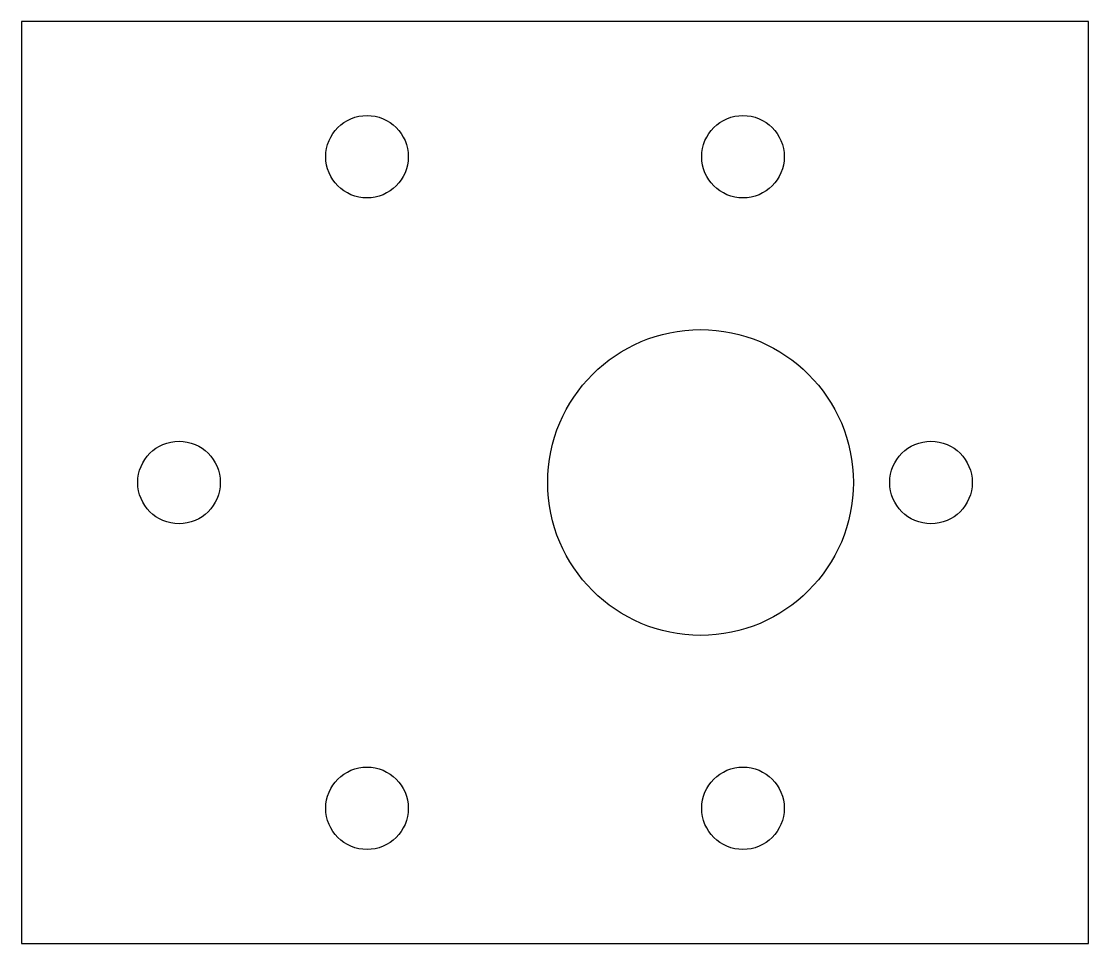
# Model space of a CAD drawing. Header units: millimetres. Extents: x -28 to 16, y 9.5 to 47.5.
import ezdxf

# ---------------------------------------------------------------- set-up
doc = ezdxf.new("R2010")
doc.units = ezdxf.units.MM

msp = doc.modelspace()

# ---------------------------------------------------------------- linework, layer by layer
at = {"layer": 'CUT'}
for p, q in [((16, 47.5), (-28, 47.5)), ((-28, 47.5), (-28, 9.5)), ((16, 9.5), (16, 47.5)), ((-28, 9.5), (16, 9.5))]:
    msp.add_line(p, q, dxfattribs=at)
for centre, radius in [((-13.75, 41.923), 1.7), ((1.75, 41.923), 1.7), ((0, 28.5), 6.3), ((-21.5, 28.5), 1.7), ((9.5, 28.5), 1.7), ((-13.75, 15.077), 1.7), ((1.75, 15.077), 1.7)]:
    msp.add_circle(centre, radius, dxfattribs=at)

doc.saveas('drawing.dxf')
